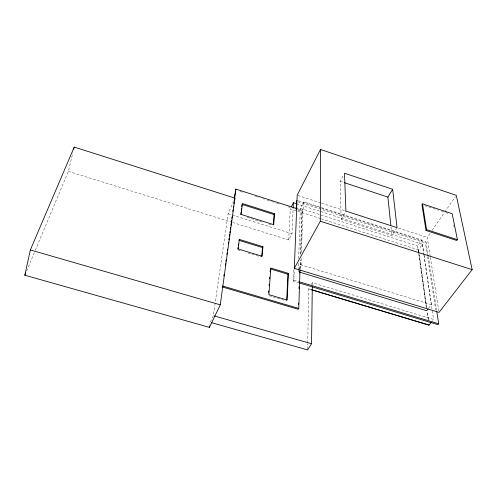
<?xml version="1.0" encoding="UTF-8"?>
<svg xmlns="http://www.w3.org/2000/svg" width="497" height="497" viewBox="0 0 497 497"><rect width="100%" height="100%" fill="white"/><g stroke="black" fill="none" stroke-linecap="round" stroke-linejoin="round"><path stroke-width="0.37" stroke-dasharray="2.48 1.86" d="M312.321 284.787L312.352 282.712L433.552 319.409L432.222 321.124M307.624 349.161L307.724 343.756M307.742 342.98L308.73 288.912L309.817 287.049M301.505 252.575L302.729 211.492L303.468 210.082L303.704 201.9L320.664 207.367M300.02 269.094L300.312 259.813M300.48 254.389L301.853 210.231L302.151 209.666L303.468 210.082M299.567 269.175L299.666 266.094L300.461 264.665L300.604 260.012M300.797 253.818L302.151 209.666M299.648 269.119L301.095 266.529L301.368 257.229M298.25 270.163L298.511 262.441M298.641 258.583L300.325 208.386L303.704 201.9M299.157 282.911L293.317 281.153L293.87 280.165L294.299 269.312M293.317 281.153L293.814 268.765M232.521 222.47L288.714 239.964L291.994 233.733L293.106 208.939M288.714 239.964L290.248 208.902L296.877 211.02M233.714 200.981L228.117 213.729L213.343 315.663L210.181 322.273L209.858 324.46M35.287 250.333L68.381 171.372L72.811 152.958M26.639 270.964L34.989 251.047M397.028 227.645L391.909 235.553L341.203 219.27L340.078 181.262L343.39 175.23M298.194 271.71L299.281 269.765M341.203 219.27L345.906 211.095M311.265 284.57L312.352 282.712M418.549 252.83L417.579 245.978L421.711 239.958L321.404 207.609M418.791 251.445L418.573 249.91L422.493 244.238L320.012 211.293M430.253 256.502L427.246 237.361L430.321 232.907M432.086 230.359L444.399 212.53M444.84 211.896L455.395 196.613M427.432 255.837L425.444 242.834L426.059 241.94L321.342 208.181M428.538 308.314L431.297 304.667L423.966 255.185M269.144 295.74L286.651 300.909M293.87 280.165L299.07 281.731M300.461 264.665L431.297 304.667M299.666 266.094L301.095 266.529M237.759 249.854L240.654 250.737M247.897 252.942L260.931 256.912M68.381 171.372L231.782 222.24M228.117 213.729L291.994 233.733M247.189 217.338L262.41 222.116M268.933 224.166L271.834 225.073M300.325 208.386L417.579 245.978M298.188 209.057L301.853 210.231M239.933 191.401L244.362 192.817M255.446 196.365L259.881 197.781M262.832 198.725L264.311 199.198M267.268 200.148L276.133 202.981M276.872 203.217L279.83 204.161M287.956 206.764L290.907 207.709M297.56 209.84L302.729 211.492M297.616 211.256L320.466 218.556M321.199 218.792L418.573 249.91M298.486 200.813L320.608 207.945M297.989 201.782L425.444 242.834M296.417 203.714L319.273 211.057M297.92 195.495L320.702 202.869M321.435 203.105L344.949 210.722M398.588 228.086L427.246 237.361M340.078 181.262L344.489 182.722M424.848 205.665L438.59 210.231M441.485 211.194L449.443 213.834M453.693 224.936L454.134 227.16M430.371 257.266L438.783 310.855M426.059 241.94L428.184 255.707M428.302 256.471L436.677 310.774M427.55 256.601L435.745 310.147M421.711 239.958L423.854 254.427M422.493 244.238L423.96 254.209M424.071 254.98L433.552 319.409M418.486 249.879L418.921 252.948M419.027 253.718L426.612 307.394L418.896 252.209M418.654 253.594L426.271 307.693M391.021 227.092L391.909 235.553M310.954 289.583L308.73 288.912L310.954 289.577M428.346 319.664L427.258 311.992L428.352 319.664"/><path stroke-width="0.75" d="M294.311 268.349L320.31 221.221L320.484 149.467L456.277 195.34L472.15 269.635L439.025 312.389L294.311 268.349L297.187 195.259L320.484 149.467M211.666 322.696L307.612 349.931L311.538 343.731L312.296 286.868M222.066 286.887L298.293 309.289L298.796 308.432L299.995 269.865M298.436 304.661L298.486 303.12M298.952 288.459L299.001 286.918M299.442 273.033L299.492 271.492M296.2 209.131L296.51 201.304L297.007 200.334M293.143 208.162L293.385 202.739L296.417 203.714M286.688 300.145L287.937 274.226L288.409 273.369L270.822 268.045L268.883 294.646L287.142 300.039L288.409 273.369M273.338 224.799L274.089 214.567L274.512 213.71L242.424 203.54L241.07 214.412L273.71 224.663L274.512 213.71M268.641 292.484L268.747 290.962M269.138 285.638L269.25 284.122M269.641 278.798L269.753 277.283M270.144 271.958L270.256 270.436M261.72 256.396L262.491 247.562L262.925 246.686L239.343 239.436L238.933 240.324L262.491 247.562M262.925 246.686L262.093 256.259L238.175 248.966L239.343 239.436M237.846 249.121L238.026 247.655M238.299 245.456L238.479 243.99M240.759 214.567L241.033 212.393M241.306 210.219L241.486 208.765M241.759 206.59L242.033 204.416L274.089 214.567M234.435 197.669L235.882 189.102L297.454 208.821M223.874 275.99L224.085 274.456M225.358 265.224L225.576 263.69M225.893 261.385L226.104 259.844M226.849 254.464L227.061 252.923M227.377 250.618L227.595 249.078M228.334 243.698L228.552 242.157M228.868 239.852L229.08 238.311M229.397 236.007L229.614 234.472M229.825 232.931L230.036 231.397M230.353 229.086L230.565 227.551M230.888 225.24L231.099 223.706M231.31 222.165L231.521 220.631M231.844 218.326L232.056 216.785M232.801 211.405L233.012 209.864M233.329 207.56L233.54 206.019M233.863 203.714L234.075 202.173M234.286 200.639L235.882 189.102M220.27 304.835L234.957 198.141L74.227 147.069L30.342 249.929L24.85 275.232L209.423 327.38L220.27 304.835L30.342 249.929M209.423 327.38L209.641 325.92M73.699 149.274L74.227 147.069M24.85 275.232L25.745 273.095M234.335 199.564L234.957 198.141M291.292 206.845L293.385 202.739M390.859 225.557L387.884 197.092L392.667 189.295L344.496 173.217L345.906 211.095L397.028 227.645L392.667 189.295M422.506 203.869L421.953 204.702L425.991 230.471L456.805 240.498L457.408 239.672L452.189 213.735L422.506 203.869L426.569 229.626L425.991 230.471M428.079 308.917L426.699 310.743L299.685 272.163M429.116 325.131L311.7 289.801L429.116 325.131L431.334 322.267M436.795 311.538L438.683 323.777L437.969 324.678L299.157 282.911M214.089 315.881L311.538 343.731M222.494 285.986L298.796 308.432M270.368 268.92L287.937 274.226M299.815 281.954L438.683 323.777M320.31 221.221L472.15 269.635M426.569 229.626L457.408 239.672M344.489 182.722L387.884 197.092"/></g></svg>
